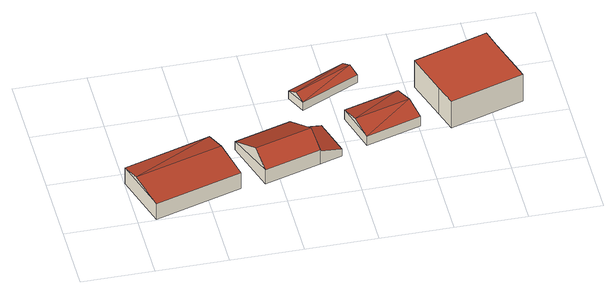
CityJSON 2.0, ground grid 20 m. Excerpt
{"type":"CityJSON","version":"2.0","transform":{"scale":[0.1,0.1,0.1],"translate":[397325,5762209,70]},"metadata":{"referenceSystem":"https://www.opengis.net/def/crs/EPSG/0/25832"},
"CityObjects":{
"building1":{"type":"Building","attributes":{"Gemeindeschluessel":"05566004","Geometrietyp2DReferenz":"3000","function":"31001_2700","roofType":"5000","measuredHeight":6.89},"geometry":[{"type":"Solid","lod":"2","boundaries":[[[[0,1,2,3]],[[4,5,1,0]],[[6,7,5,4]],[[3,2,7,6]],[[8,9,6,4]],[[9,8,0]],[[0,3,9]],[[6,9,3]],[[0,8,4]],[[1,5,7,2]]]],"semantics":{"surfaces":[{"type":"WallSurface"},{"type":"RoofSurface"},{"type":"GroundSurface"}],"values":[[0,0,0,0,1,1,1,0,0,2]]}}]},
"building2":{"type":"Building","attributes":{"Gemeindeschluessel":"05566004","Geometrietyp2DReferenz":"3000","function":"31001_2700"},"children":["building2-1","building2-2"]},
"building2-1":{"type":"BuildingPart","attributes":{"roofType":"2100","measuredHeight":4.49},"parents":["building2"],"geometry":[{"type":"Solid","lod":"2","boundaries":[[[[10,11,12,13,14]],[[15,16,11,10]],[[17,18,16,15]],[[15,10,14,19,17]],[[11,16,18,12]],[[18,17,19,13,12]],[[19,14,13]]]],"semantics":{"surfaces":[{"type":"WallSurface"},{"type":"RoofSurface"},{"type":"GroundSurface"},{"type":"ClosureSurface"}],"values":[[0,0,0,1,2,3,3]]}}]},
"building2-2":{"type":"BuildingPart","attributes":{"roofType":"3100","measuredHeight":8.72},"parents":["building2"],"geometry":[{"type":"Solid","lod":"2","boundaries":[[[[20,21,22,23]],[[24,25,18,17,26]],[[23,22,25,24]],[[24,27,23]],[[23,27,28,20]],[[26,28,27,24]],[[21,12,18,25,22]],[[21,20,13,12]],[[19,26,17]],[[12,13,19,17,18]],[[26,19,14,13,20,28]],[[19,13,14]]]],"semantics":{"surfaces":[{"type":"WallSurface"},{"type":"RoofSurface"},{"type":"GroundSurface"},{"type":"ClosureSurface"}],"values":[[0,0,0,0,1,1,2,0,0,3,0,3]]}}]},
"building3":{"type":"Building","attributes":{"Gemeindeschluessel":"05566004","Geometrietyp2DReferenz":"3000","function":"31001_2700","roofType":"3100","measuredHeight":4.08},"geometry":[{"type":"Solid","lod":"2","boundaries":[[[[29,30,31,32]],[[33,34,30,29]],[[35,36,34,33]],[[32,31,36,35]],[[29,37,33]],[[35,38,32]],[[38,37,29]],[[29,32,38]],[[35,33,37]],[[37,38,35]],[[30,34,36,31]]]],"semantics":{"surfaces":[{"type":"WallSurface"},{"type":"RoofSurface"},{"type":"GroundSurface"}],"values":[[0,0,0,0,0,0,1,1,1,1,2]]}}]},
"building4":{"type":"Building","attributes":{"Gemeindeschluessel":"05566004","Geometrietyp2DReferenz":"3000","function":"31001_2700","roofType":"3100","measuredHeight":4.73},"geometry":[{"type":"Solid","lod":"2","boundaries":[[[[39,40,41,42]],[[43,44,40,39]],[[45,46,44,43]],[[42,41,46,45]],[[39,47,43]],[[45,48,42]],[[48,47,39]],[[39,42,48]],[[45,43,47]],[[47,48,45]],[[40,44,46,41]]]],"semantics":{"surfaces":[{"type":"WallSurface"},{"type":"RoofSurface"},{"type":"GroundSurface"}],"values":[[0,0,0,0,0,0,1,1,1,1,2]]}}]},
"building5":{"type":"Building","attributes":{"Gemeindeschluessel":"05566004","Geometrietyp2DReferenz":"3000","function":"51003_1201","roofType":"1000","measuredHeight":9},"geometry":[{"type":"Solid","lod":"2","boundaries":[[[[49,50,51,52]],[[53,54,50,49]],[[55,56,54,53]],[[57,58,56,55]],[[59,60,58,57]],[[61,62,60,59]],[[52,51,62,61]],[[59,57,55,53,49,52,61]],[[50,54,56,58,60,62,51]]]],"semantics":{"surfaces":[{"type":"WallSurface"},{"type":"RoofSurface"},{"type":"GroundSurface"}],"values":[[0,0,0,0,0,0,0,1,2]]}}]}
},
"vertices":[
[244,237,63],[244,237,9],[1,163,9],[1,163,63],[292,76,63],[292,76,9],[49,3,63],[49,3,9],[262,176,77],[19,103,77],
[544,239,43],[544,239,20],[481,220,20],[481,220,53],[481,220,64],[575,134,43],[575,134,20],[513,115,64],[513,115,20],[507,133,64],
[467,268,47],[467,268,20],[309,221,20],[309,221,47],[355,68,67],[355,68,20],[513,115,67],[341,115,107],[499,162,107],
[652,460,53],[652,460,27],[489,383,27],[489,383,53],[678,405,53],[678,405,27],[515,328,53],[515,328,27],[665,432,67],[502,355,67],
[767,317,56],[767,317,25],[613,272,25],[613,272,56],[801,201,56],[801,201,25],[647,155,56],[647,155,25],[784,259,72],[630,214,72],
[1027,423,117],[1027,423,27],[820,356,27],[820,356,117],[1043,367,117],[1043,367,27],[1064,298,117],[1064,298,27],[1083,237,117],[1083,237,27],[877,173,117],[877,173,27],[858,234,117],[858,234,27]
]}
